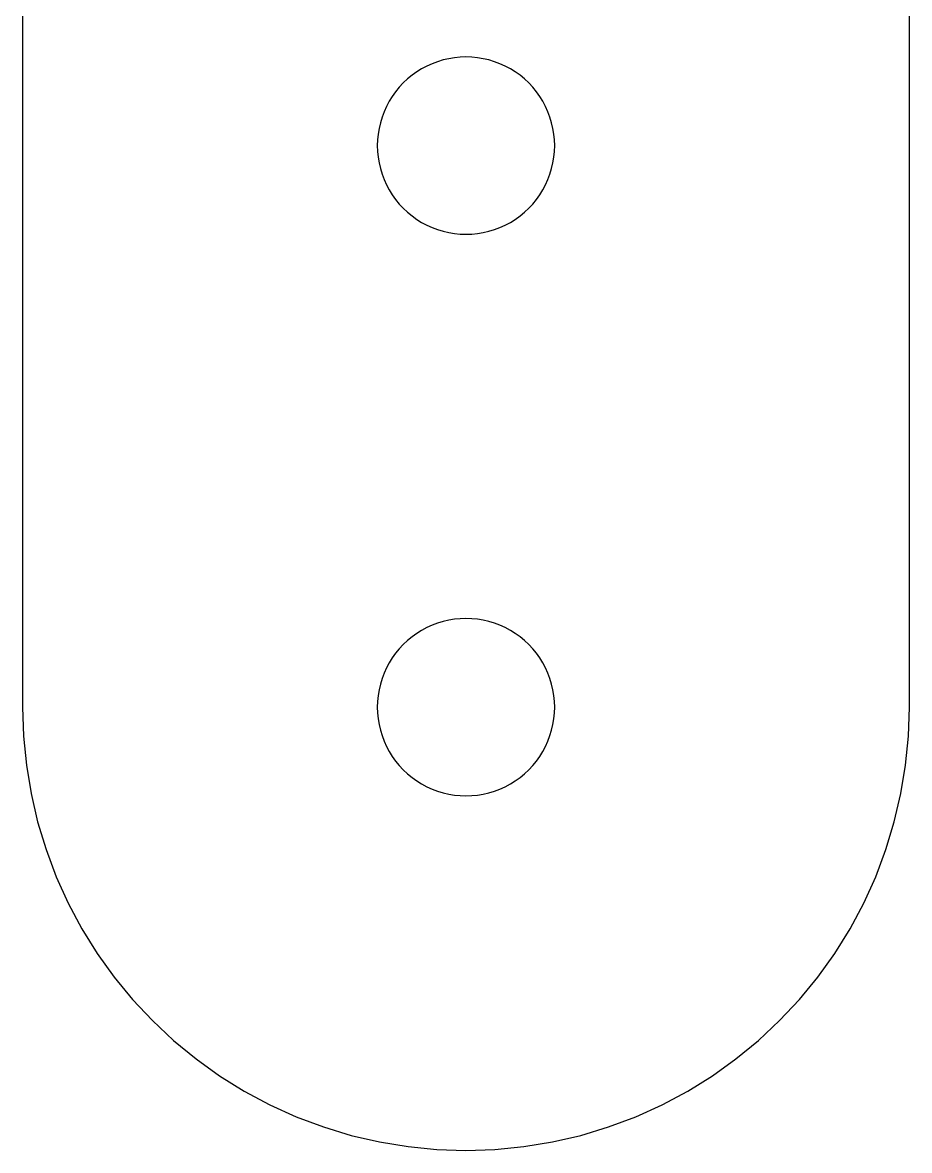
# Model space of a CAD drawing. Extents: x -403 to 403, y -278 to 278.
# Drawn here: x -240.68 to -210.68, y 24.83 to 63 of the extents above; entities that cross this region are included whole.
import ezdxf

# ---------------------------------------------------------------- set-up
doc = ezdxf.new("R2010")
doc.units = 0
doc.layers.get('0').update_dxf_attribs({"linetype": 'CONTINUOUS'})

msp = doc.modelspace()

# ---------------------------------------------------------------- linework, layer by layer
for p, q in [((-240.676, 77.835), (-240.676, 39.835)), ((-210.676, 39.835), (-210.676, 77.835)), ((-225.872, 61.828), (-226.067, 61.809)), ((-225.676, 61.835), (-225.872, 61.828)), ((-225.48, 61.828), (-225.676, 61.835)), ((-225.284, 61.809), (-225.48, 61.828)), ((-227.003, 61.526), (-227.176, 61.433)), ((-226.824, 61.607), (-227.003, 61.526)), ((-226.64, 61.676), (-226.824, 61.607)), ((-226.452, 61.733), (-226.64, 61.676)), ((-226.261, 61.777), (-226.452, 61.733)), ((-226.067, 61.809), (-226.261, 61.777)), ((-225.09, 61.777), (-225.284, 61.809)), ((-224.899, 61.733), (-225.09, 61.777)), ((-224.711, 61.676), (-224.899, 61.733)), ((-224.528, 61.607), (-224.711, 61.676)), ((-224.349, 61.526), (-224.528, 61.607)), ((-224.176, 61.433), (-224.349, 61.526)), ((-227.654, 61.09), (-227.797, 60.956)), ((-227.502, 61.215), (-227.654, 61.09)), ((-227.342, 61.329), (-227.502, 61.215)), ((-227.176, 61.433), (-227.342, 61.329)), ((-224.009, 61.329), (-224.176, 61.433)), ((-223.849, 61.215), (-224.009, 61.329)), ((-223.698, 61.09), (-223.849, 61.215)), ((-223.554, 60.956), (-223.698, 61.09)), ((-227.931, 60.813), (-228.056, 60.661)), ((-227.797, 60.956), (-227.931, 60.813)), ((-223.42, 60.813), (-223.554, 60.956)), ((-223.296, 60.661), (-223.42, 60.813)), ((-228.274, 60.335), (-228.366, 60.162)), ((-228.17, 60.502), (-228.274, 60.335)), ((-228.056, 60.661), (-228.17, 60.502)), ((-223.181, 60.502), (-223.296, 60.661)), ((-223.078, 60.335), (-223.181, 60.502)), ((-222.985, 60.162), (-223.078, 60.335)), ((-228.447, 59.983), (-228.517, 59.799)), ((-228.366, 60.162), (-228.447, 59.983)), ((-222.904, 59.983), (-222.985, 60.162)), ((-222.835, 59.799), (-222.904, 59.983)), ((-228.573, 59.611), (-228.618, 59.42)), ((-228.517, 59.799), (-228.573, 59.611)), ((-222.778, 59.611), (-222.835, 59.799)), ((-222.733, 59.42), (-222.778, 59.611)), ((-228.65, 59.226), (-228.669, 59.031)), ((-228.618, 59.42), (-228.65, 59.226)), ((-222.701, 59.226), (-222.733, 59.42)), ((-222.682, 59.031), (-222.701, 59.226)), ((-228.669, 59.031), (-228.676, 58.835)), ((-228.676, 58.835), (-228.669, 58.639)), ((-222.676, 58.835), (-222.682, 59.031)), ((-222.682, 58.639), (-222.676, 58.835)), ((-228.669, 58.639), (-228.65, 58.443)), ((-228.65, 58.443), (-228.618, 58.25)), ((-222.733, 58.25), (-222.701, 58.443)), ((-222.701, 58.443), (-222.682, 58.639)), ((-228.618, 58.25), (-228.573, 58.058)), ((-228.573, 58.058), (-228.517, 57.871)), ((-222.835, 57.871), (-222.778, 58.058)), ((-222.778, 58.058), (-222.733, 58.25)), ((-228.517, 57.871), (-228.447, 57.687)), ((-228.447, 57.687), (-228.366, 57.508)), ((-222.985, 57.508), (-222.904, 57.687)), ((-222.904, 57.687), (-222.835, 57.871)), ((-228.366, 57.508), (-228.274, 57.335)), ((-228.274, 57.335), (-228.17, 57.168)), ((-223.181, 57.168), (-223.078, 57.335)), ((-223.078, 57.335), (-222.985, 57.508)), ((-228.17, 57.168), (-228.056, 57.009)), ((-228.056, 57.009), (-227.931, 56.857)), ((-223.42, 56.857), (-223.296, 57.009)), ((-223.296, 57.009), (-223.181, 57.168)), ((-227.931, 56.857), (-227.797, 56.714)), ((-227.797, 56.714), (-227.654, 56.579)), ((-227.654, 56.579), (-227.502, 56.455)), ((-223.849, 56.455), (-223.698, 56.579)), ((-223.698, 56.579), (-223.554, 56.714)), ((-223.554, 56.714), (-223.42, 56.857)), ((-227.502, 56.455), (-227.342, 56.341)), ((-227.342, 56.341), (-227.176, 56.237)), ((-227.176, 56.237), (-227.003, 56.144)), ((-227.003, 56.144), (-226.824, 56.063)), ((-224.528, 56.063), (-224.349, 56.144)), ((-224.349, 56.144), (-224.176, 56.237)), ((-224.176, 56.237), (-224.009, 56.341)), ((-224.009, 56.341), (-223.849, 56.455)), ((-226.824, 56.063), (-226.64, 55.994)), ((-226.64, 55.994), (-226.452, 55.937)), ((-226.452, 55.937), (-226.261, 55.893)), ((-226.261, 55.893), (-226.067, 55.861)), ((-226.067, 55.861), (-225.872, 55.841)), ((-225.872, 55.841), (-225.676, 55.835)), ((-225.676, 55.835), (-225.48, 55.841)), ((-225.48, 55.841), (-225.284, 55.861)), ((-225.284, 55.861), (-225.09, 55.893)), ((-225.09, 55.893), (-224.899, 55.937)), ((-224.899, 55.937), (-224.711, 55.994)), ((-224.711, 55.994), (-224.528, 56.063)), ((-226.261, 42.777), (-226.452, 42.733)), ((-226.067, 42.809), (-226.261, 42.777)), ((-225.872, 42.828), (-226.067, 42.809)), ((-225.676, 42.835), (-225.872, 42.828)), ((-225.48, 42.828), (-225.676, 42.835)), ((-225.284, 42.809), (-225.48, 42.828)), ((-225.09, 42.777), (-225.284, 42.809)), ((-224.899, 42.733), (-225.09, 42.777)), ((-227.176, 42.433), (-227.342, 42.329)), ((-227.003, 42.526), (-227.176, 42.433)), ((-226.824, 42.607), (-227.003, 42.526)), ((-226.64, 42.676), (-226.824, 42.607)), ((-226.452, 42.733), (-226.64, 42.676)), ((-224.711, 42.676), (-224.899, 42.733)), ((-224.528, 42.607), (-224.711, 42.676)), ((-224.349, 42.526), (-224.528, 42.607)), ((-224.176, 42.433), (-224.349, 42.526)), ((-224.009, 42.329), (-224.176, 42.433)), ((-227.654, 42.09), (-227.797, 41.956)), ((-227.502, 42.215), (-227.654, 42.09)), ((-227.342, 42.329), (-227.502, 42.215)), ((-223.849, 42.215), (-224.009, 42.329)), ((-223.698, 42.09), (-223.849, 42.215)), ((-223.554, 41.956), (-223.698, 42.09)), ((-228.056, 41.661), (-228.17, 41.502)), ((-227.931, 41.813), (-228.056, 41.661)), ((-227.797, 41.956), (-227.931, 41.813)), ((-223.42, 41.813), (-223.554, 41.956)), ((-223.296, 41.661), (-223.42, 41.813)), ((-223.181, 41.502), (-223.296, 41.661)), ((-228.274, 41.335), (-228.366, 41.162)), ((-228.17, 41.502), (-228.274, 41.335)), ((-223.078, 41.335), (-223.181, 41.502)), ((-222.985, 41.162), (-223.078, 41.335)), ((-228.447, 40.983), (-228.517, 40.799)), ((-228.366, 41.162), (-228.447, 40.983)), ((-222.904, 40.983), (-222.985, 41.162)), ((-222.835, 40.799), (-222.904, 40.983)), ((-228.573, 40.611), (-228.618, 40.42)), ((-228.517, 40.799), (-228.573, 40.611)), ((-222.778, 40.611), (-222.835, 40.799)), ((-222.733, 40.42), (-222.778, 40.611)), ((-228.65, 40.226), (-228.669, 40.031)), ((-228.618, 40.42), (-228.65, 40.226)), ((-222.701, 40.226), (-222.733, 40.42)), ((-222.682, 40.031), (-222.701, 40.226)), ((-240.676, 39.835), (-240.644, 38.854)), ((-228.669, 40.031), (-228.676, 39.835)), ((-228.676, 39.835), (-228.669, 39.639)), ((-222.676, 39.835), (-222.682, 40.031)), ((-222.682, 39.639), (-222.676, 39.835)), ((-210.708, 38.854), (-210.676, 39.835)), ((-228.669, 39.639), (-228.65, 39.443)), ((-228.65, 39.443), (-228.618, 39.25)), ((-222.733, 39.25), (-222.701, 39.443)), ((-222.701, 39.443), (-222.682, 39.639)), ((-228.618, 39.25), (-228.573, 39.058)), ((-228.573, 39.058), (-228.517, 38.871)), ((-222.835, 38.871), (-222.778, 39.058)), ((-222.778, 39.058), (-222.733, 39.25)), ((-240.644, 38.854), (-240.547, 37.877)), ((-228.517, 38.871), (-228.447, 38.687)), ((-228.447, 38.687), (-228.366, 38.508)), ((-222.985, 38.508), (-222.904, 38.687)), ((-222.904, 38.687), (-222.835, 38.871)), ((-210.804, 37.877), (-210.708, 38.854)), ((-228.366, 38.508), (-228.274, 38.335)), ((-228.274, 38.335), (-228.17, 38.168)), ((-228.17, 38.168), (-228.056, 38.009)), ((-223.296, 38.009), (-223.181, 38.168)), ((-223.181, 38.168), (-223.078, 38.335)), ((-223.078, 38.335), (-222.985, 38.508)), ((-240.547, 37.877), (-240.388, 36.909)), ((-228.056, 38.009), (-227.931, 37.857)), ((-227.931, 37.857), (-227.797, 37.714)), ((-223.554, 37.714), (-223.42, 37.857)), ((-223.42, 37.857), (-223.296, 38.009)), ((-210.964, 36.909), (-210.804, 37.877)), ((-227.797, 37.714), (-227.654, 37.579)), ((-227.654, 37.579), (-227.502, 37.455)), ((-227.502, 37.455), (-227.342, 37.341)), ((-224.009, 37.341), (-223.849, 37.455)), ((-223.849, 37.455), (-223.698, 37.579)), ((-223.698, 37.579), (-223.554, 37.714)), ((-227.342, 37.341), (-227.176, 37.237)), ((-227.176, 37.237), (-227.003, 37.144)), ((-227.003, 37.144), (-226.824, 37.063)), ((-226.824, 37.063), (-226.64, 36.994)), ((-224.711, 36.994), (-224.528, 37.063)), ((-224.528, 37.063), (-224.349, 37.144)), ((-224.349, 37.144), (-224.176, 37.237)), ((-224.176, 37.237), (-224.009, 37.341)), ((-240.388, 36.909), (-240.165, 35.953)), ((-226.64, 36.994), (-226.452, 36.937)), ((-226.452, 36.937), (-226.261, 36.893)), ((-226.261, 36.893), (-226.067, 36.861)), ((-226.067, 36.861), (-225.872, 36.841)), ((-225.872, 36.841), (-225.676, 36.835)), ((-225.676, 36.835), (-225.48, 36.841)), ((-225.48, 36.841), (-225.284, 36.861)), ((-225.284, 36.861), (-225.09, 36.893)), ((-225.09, 36.893), (-224.899, 36.937)), ((-224.899, 36.937), (-224.711, 36.994)), ((-211.187, 35.953), (-210.964, 36.909)), ((-240.165, 35.953), (-239.88, 35.013)), ((-211.472, 35.013), (-211.187, 35.953)), ((-239.88, 35.013), (-239.534, 34.095)), ((-211.818, 34.095), (-211.472, 35.013)), ((-239.534, 34.095), (-239.129, 33.201)), ((-212.223, 33.201), (-211.818, 34.095)), ((-239.129, 33.201), (-238.666, 32.335)), ((-212.685, 32.335), (-212.223, 33.201)), ((-238.666, 32.335), (-238.148, 31.501)), ((-213.204, 31.501), (-212.685, 32.335)), ((-238.148, 31.501), (-237.576, 30.703)), ((-213.775, 30.703), (-213.204, 31.501)), ((-237.576, 30.703), (-236.953, 29.945)), ((-214.398, 29.945), (-213.775, 30.703)), ((-236.953, 29.945), (-236.282, 29.228)), ((-215.069, 29.228), (-214.398, 29.945)), ((-236.282, 29.228), (-235.566, 28.557)), ((-215.786, 28.557), (-215.069, 29.228)), ((-235.566, 28.557), (-234.807, 27.935)), ((-216.544, 27.935), (-215.786, 28.557)), ((-234.807, 27.935), (-234.009, 27.363)), ((-217.342, 27.363), (-216.544, 27.935)), ((-234.009, 27.363), (-233.176, 26.845)), ((-218.176, 26.845), (-217.342, 27.363)), ((-233.176, 26.845), (-232.31, 26.382)), ((-219.041, 26.382), (-218.176, 26.845)), ((-232.31, 26.382), (-231.416, 25.977)), ((-219.935, 25.977), (-219.041, 26.382)), ((-231.416, 25.977), (-230.497, 25.631)), ((-220.854, 25.631), (-219.935, 25.977)), ((-230.497, 25.631), (-229.558, 25.346)), ((-221.793, 25.346), (-220.854, 25.631)), ((-229.558, 25.346), (-228.602, 25.123)), ((-222.749, 25.123), (-221.793, 25.346)), ((-228.602, 25.123), (-227.634, 24.963)), ((-227.634, 24.963), (-226.657, 24.867)), ((-226.657, 24.867), (-225.676, 24.835)), ((-225.676, 24.835), (-224.695, 24.867)), ((-224.695, 24.867), (-223.718, 24.963)), ((-223.718, 24.963), (-222.749, 25.123))]:
    msp.add_line(p, q)

doc.saveas('drawing.dxf')
